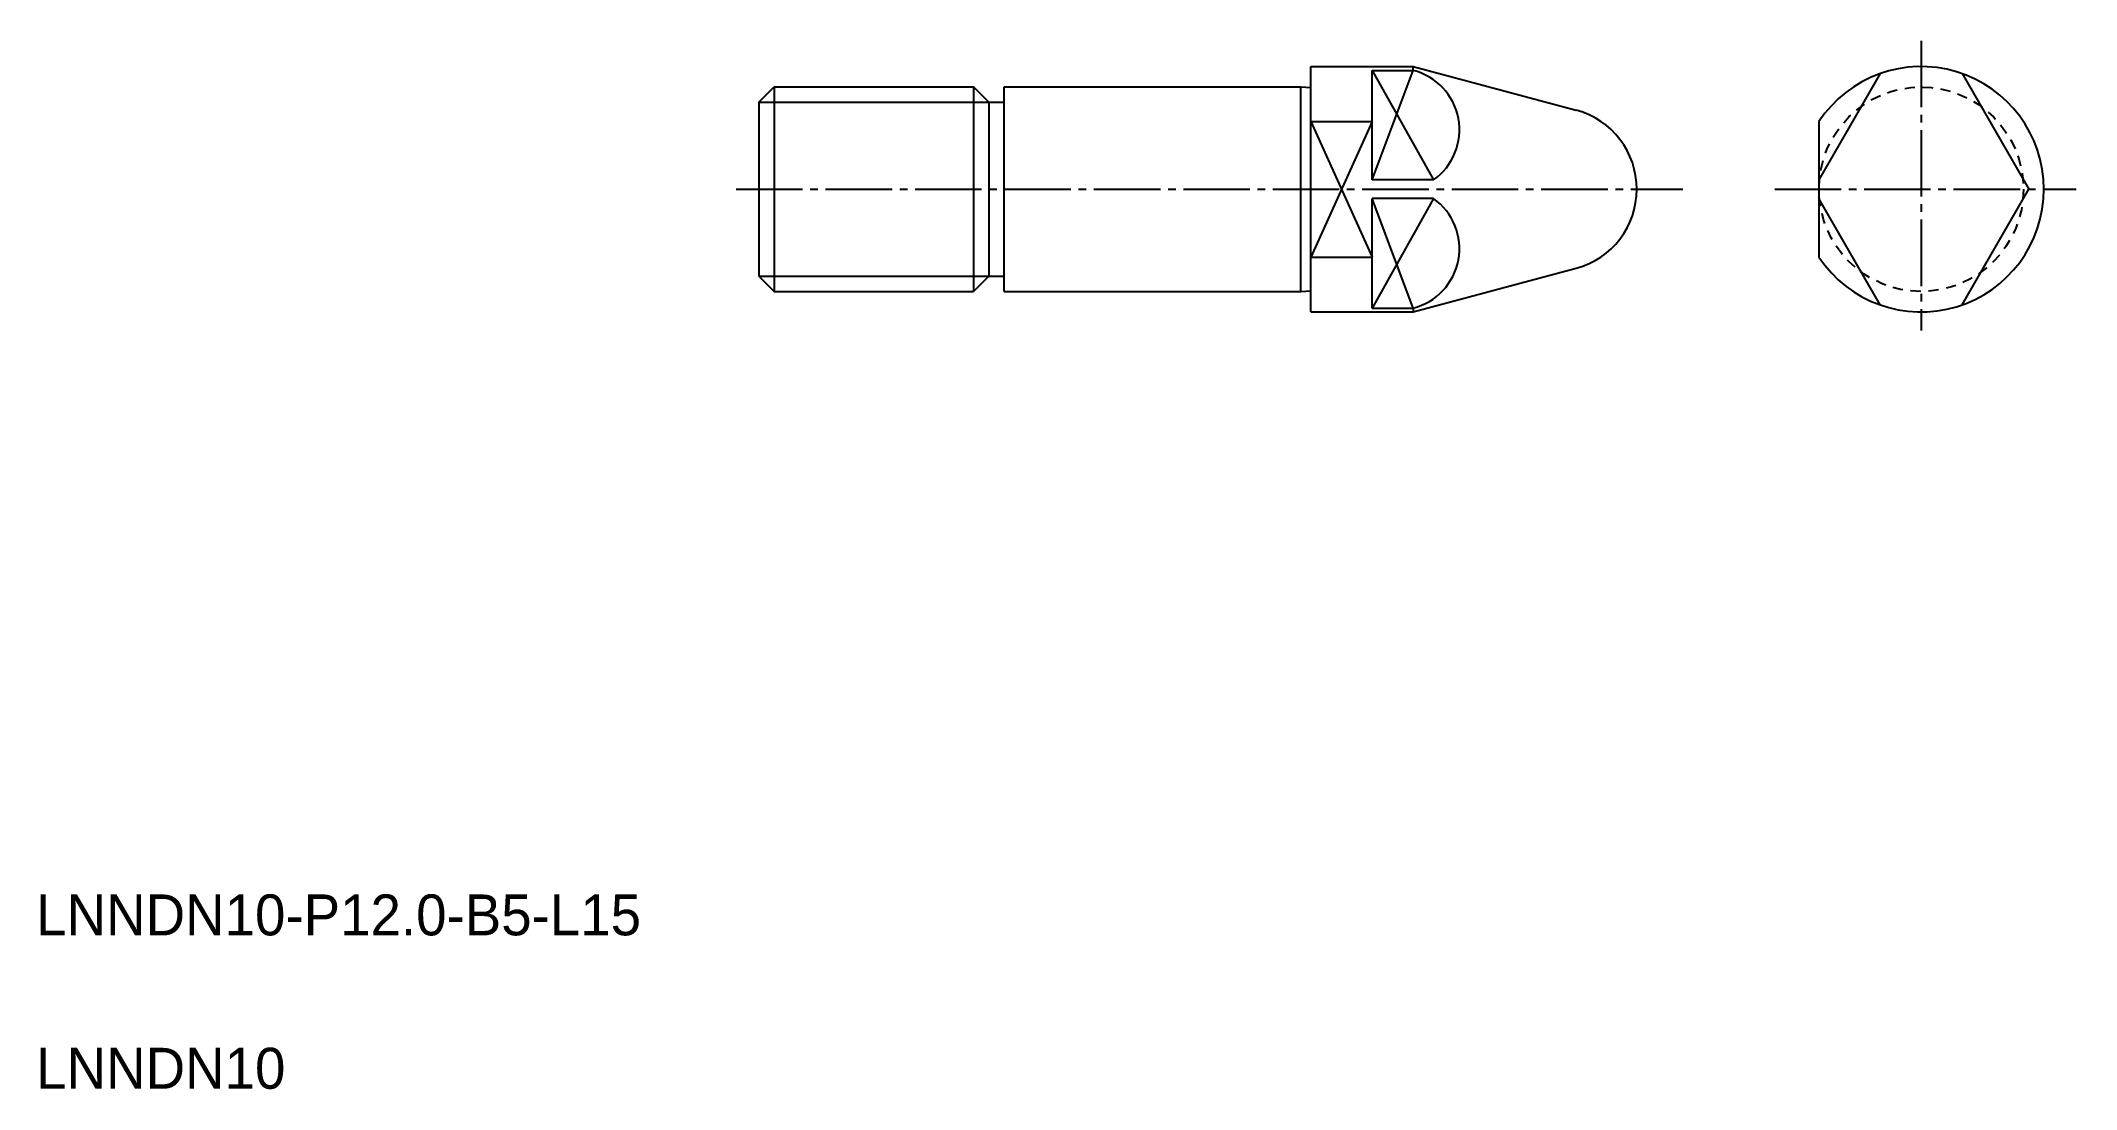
# Model space of a CAD drawing. Extents: x 5.2 to 104.8, y 5 to 56.2.
import ezdxf

# ---------------------------------------------------------------- set-up
doc = ezdxf.new("R2010")
doc.units = 0
doc.header["$LTSCALE"] = 0.25
doc.linetypes.add('CENTER', pattern=[17.5, 13, -1.5, 1.5, -1.5])
doc.linetypes.add('DASHED', pattern=[3.5, 2, -1.5])
doc.layers.get('0').update_dxf_attribs({"linetype": 'CONTINUOUS'})
doc.layers.add('CENTER', color=1, linetype='CENTER')
doc.styles.get("Standard").update_dxf_attribs({"font": 'txt', "height": 1.6})

msp = doc.modelspace()

# ---------------------------------------------------------------- linework, layer by layer
at = {"linetype": 'CONTINUOUS'}
for p, q in [((67.344, 54.987), (72.344, 54.987)), ((67.344, 42.987), (67.344, 54.987)), ((70.344, 54.796), (72.344, 54.796)), ((70.344, 49.448), (70.344, 54.796)), ((72.344, 54.987), (80.317, 52.851)), ((72.344, 54.796), (72.344, 54.987)), ((40.344, 53.237), (41.094, 53.987)), ((41.094, 53.987), (50.844, 53.987)), ((41.094, 53.987), (41.094, 43.987)), ((50.844, 53.987), (50.844, 43.987)), ((51.594, 53.237), (50.844, 53.987)), ((52.344, 53.987), (66.844, 53.987)), ((52.344, 43.987), (52.344, 53.987)), ((66.844, 43.987), (66.844, 53.987)), ((95.19, 54.644), (92.19, 49.448)), ((99.19, 54.644), (102.456, 48.987)), ((40.344, 53.237), (40.344, 44.737)), ((51.594, 53.237), (51.594, 44.737)), ((67.344, 52.303), (70.344, 52.303)), ((92.19, 52.303), (92.19, 45.67)), ((99.19, 43.33), (102.456, 48.987)), ((70.344, 43.177), (70.344, 48.526)), ((95.19, 43.33), (92.19, 48.526)), ((67.344, 45.67), (70.344, 45.67)), ((72.344, 42.987), (80.317, 45.123)), ((40.344, 44.737), (41.094, 43.987)), ((41.094, 43.987), (50.844, 43.987)), ((51.594, 44.737), (50.844, 43.987)), ((52.344, 43.987), (66.844, 43.987)), ((67.344, 42.987), (72.344, 42.987)), ((70.344, 43.177), (72.344, 43.177)), ((72.344, 43.177), (72.344, 42.987))]:
    msp.add_line(p, q, dxfattribs=at)
at = {"color": 3}
for p, q in [((70.344, 54.796), (73.345, 49.448)), ((70.344, 49.448), (72.344, 54.796)), ((73.345, 48.526), (70.344, 43.177)), ((72.344, 43.177), (70.344, 48.526))]:
    msp.add_line(p, q, dxfattribs=at)
for p, q in [((66.844, 53.987), (67.344, 53.962)), ((67.344, 48.987), (67.344, 48.987)), ((73.345, 49.448), (70.344, 49.448)), ((73.345, 48.526), (70.344, 48.526)), ((67.344, 45.987), (67.344, 45.987)), ((66.844, 43.987), (67.344, 44.012))]:
    msp.add_line(p, q)
at = {"color": 3, "linetype": 'CONTINUOUS'}
for p, q in [((40.344, 53.237), (51.594, 53.237)), ((67.344, 52.303), (70.344, 45.67)), ((70.344, 52.303), (67.344, 45.67)), ((40.344, 44.737), (51.594, 44.737))]:
    msp.add_line(p, q, dxfattribs=at)
at = {"color": 7, "linetype": 'CONTINUOUS'}
for p, q in [((51.594, 53.237), (52.344, 53.237)), ((51.594, 44.737), (52.344, 44.737))]:
    msp.add_line(p, q, dxfattribs=at)
at = {"color": 3, "linetype": 'DASHED'}
msp.add_circle((97.19, 48.987), 5, dxfattribs=at)
at = {"linetype": 'CONTINUOUS'}
for centre, radius, start, end in [((71.613, 51.892), 2.995, 305.31431, 75.885), ((97.19, 48.987), 6, 0, 146.44268), ((79.281, 48.987), 4, 285, 75), ((97.19, 48.987), 6, 213.55732, 0), ((71.613, 46.082), 2.995, 284.115, 54.68569)]:
    msp.add_arc(centre, radius, start, end, dxfattribs=at)
at = {"layer": 'CENTER', "color": 1, "linetype": 'CENTER'}
for p, q in [((97.19, 56.249), (97.19, 42.071)), ((39.231, 48.987), (85.537, 48.987)), ((90.025, 48.987), (104.775, 48.987))]:
    msp.add_line(p, q, dxfattribs=at)

# ---------------------------------------------------------------- texts
for s, p in [('LNNDN10-P12.0-B5-L15', (5, 12.5)), ('LNNDN10', (5, 5))]:
    msp.add_text(s, height=2).set_placement(p)

doc.saveas('drawing.dxf')
